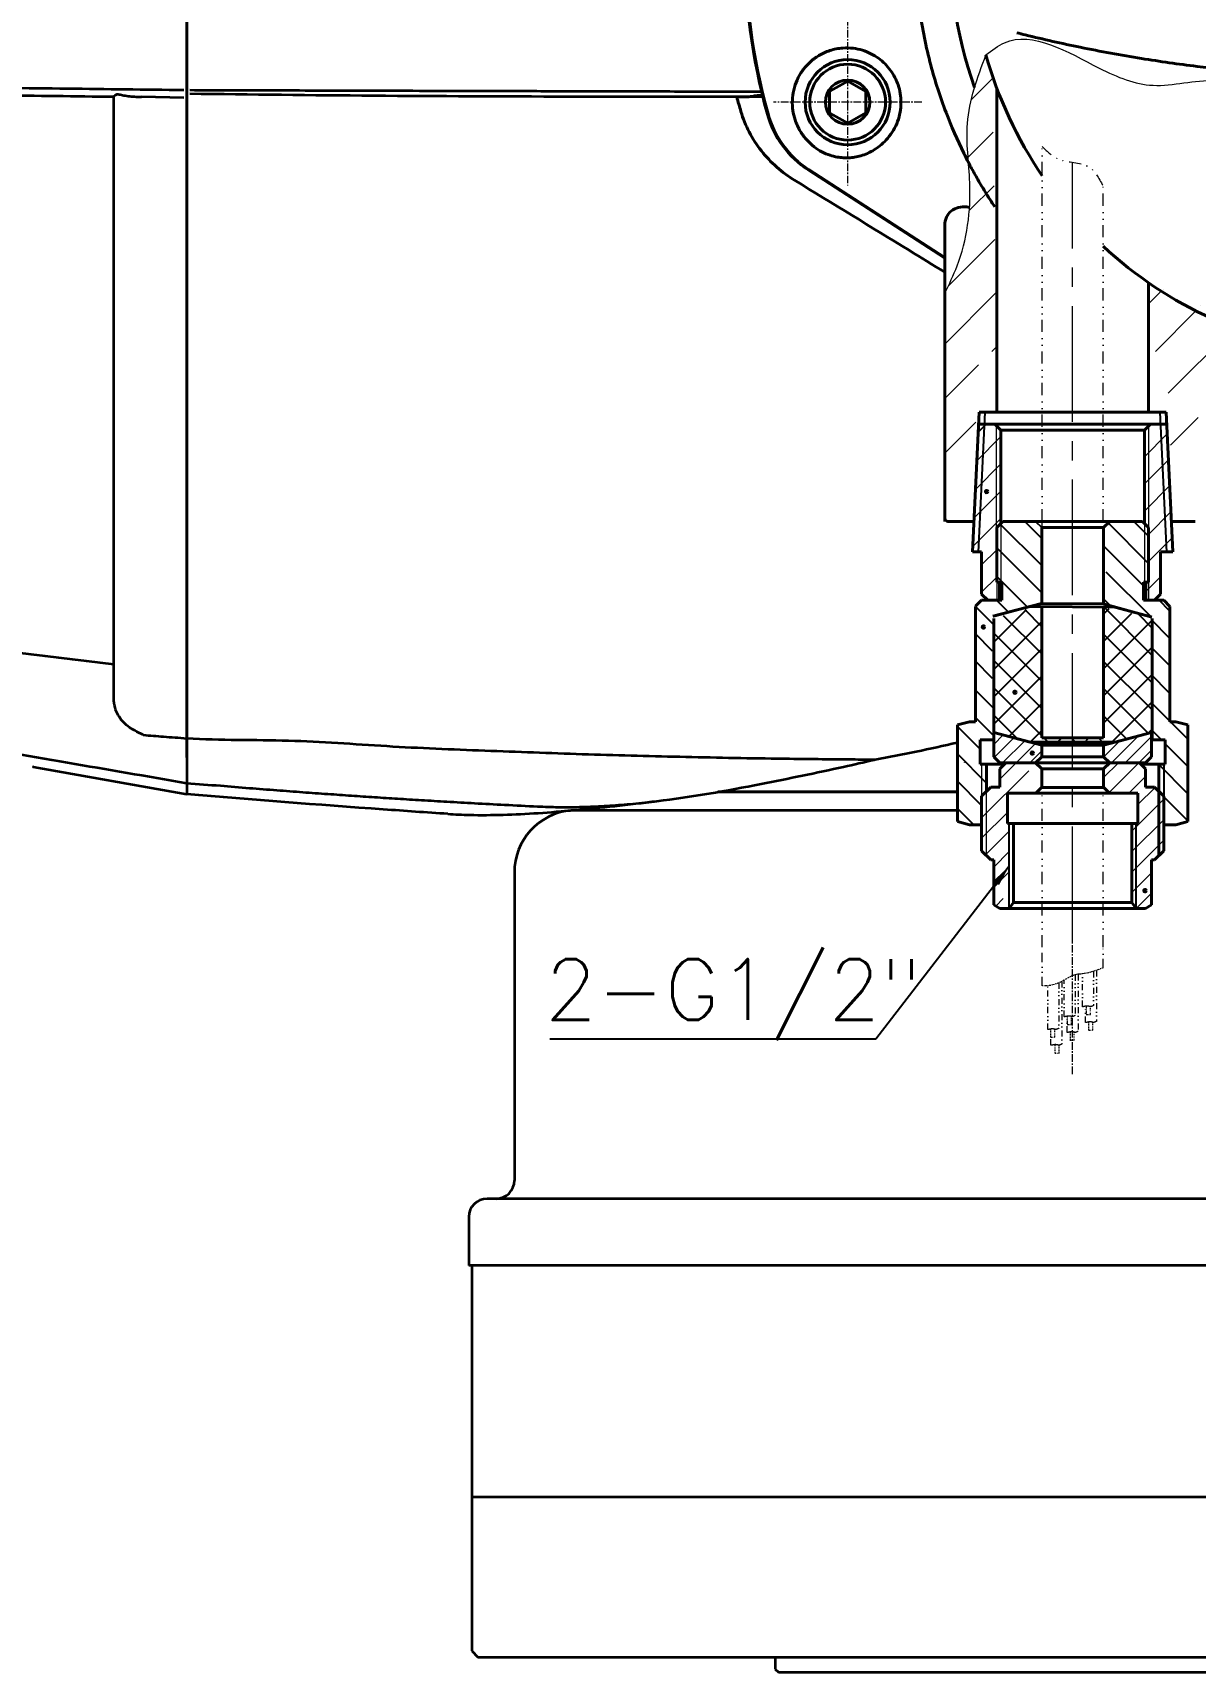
# Model space of a CAD drawing. Extents: x -12012 to 8795, y -497 to 32605.
# Drawn here: x -11557.8 to -11366.2, y 31833.7 to 32103.8 of the extents above; entities that cross this region are included whole.
import ezdxf

# ---------------------------------------------------------------- set-up
doc = ezdxf.new("R2010")
doc.units = 0
doc.header["$MEASUREMENT"] = 0
for name, pattern in [('CENTER', [2, 1.25, -0.25, 0.25, -0.25]), ('CENTER2', [28.575, 19.05, -3.175, 3.175, -3.175]), ('DIVIDE', [1.25, 0.5, -0.25, 0, -0.25, 0, -0.25]), ('DIVIDE2', [0.625, 0.25, -0.125, 0, -0.125, 0, -0.125])]:
    doc.linetypes.add(name, pattern=pattern)
doc.layers.get('0').update_dxf_attribs({"linetype": 'CONTINUOUS', "lineweight": 35})
for name, color, linetype, lineweight in [('0.7', 7, 'CONTINUOUS', 40), ('078', 7, 'CONTINUOUS', 40), ('4-尺寸线', 3, 'CONTINUOUS', 13), ('中心线', 14, 'CENTER', 9), ('单点划线', 1, 'CENTER2', 13), ('双点划线', 6, 'DIVIDE2', 13), ('尺寸线', 3, 'CONTINUOUS', 15), ('标注', 3, 'CONTINUOUS', 13), ('粗实线', 7, 'CONTINUOUS', 40)]:
    doc.layers.add(name, color=color, linetype=linetype, lineweight=lineweight)
doc.layers.add('014', color=3, linetype='CONTINUOUS', plot=False)
for name, color, linetype in [('031', 3, 'CONTINUOUS'), ('033', 3, 'CONTINUOUS'), ('075', 3, 'CONTINUOUS'), ('076', 2, 'CONTINUOUS'), ('091', 7, 'CONTINUOUS')]:
    doc.layers.add(name, color=color, linetype=linetype)
doc.styles.add('01', font='txt.shx')
doc.styles.add('标注', font='txt.shx', dxfattribs={"height": 2.65})
doc.dimstyles.new('3.5', dxfattribs={"dimtxt": 2.65, "dimasz": 3.5, "dimexe": 1.25, "dimexo": 0.625, "dimtad": 1, "dimlfac": -1, "dimdsep": 46, "dimtxsty": '标注', "dimcen": 3.5, "dimaunit": 1, "dimadec": 3, "dimazin": 2, "dimtfac": 1, "dimtmove": 0, "dimatfit": 3, "dimfxl": 0, "dimarcsym": 0})
pattern_1 = [(45, (-11127.684, 30796.675), (-4.490128, 4.490128), [])]

msp = doc.modelspace()

# ---------------------------------------------------------------- hatches: boundary and pattern name
at = {"layer": '076'}
h = msp.add_hatch(dxfattribs=at)
h.set_pattern_fill('ANSI37', color=256, style=0)
h.set_pattern_definition([(135, (-9234.4388, 30526.861), (2.245064, 2.245064), []), (45, (-9234.4388, 30526.861), (2.245064, -2.245064), [])])
h.paths.add_polyline_path([(-11391.521, 32008.92), (-11393.421, 32008.92), (-11399.421, 32007.312), (-11399.421, 31988.527), (-11393.421, 31986.92), (-11386.421, 31986.92), (-11386.421, 31987.62), (-11391.521, 31987.62)])
h.paths.add_polyline_path([(-11381.321, 31987.62), (-11386.421, 31987.62), (-11386.421, 31986.92), (-11379.421, 31986.92), (-11373.421, 31988.527), (-11373.421, 32007.312), (-11379.421, 32008.92), (-11381.321, 32008.92)])
at = {"layer": '4-尺寸线'}
h = msp.add_hatch(dxfattribs=at)
h.set_pattern_fill('ANSI31', color=3, scale=0.5, style=0)
h.set_pattern_definition([(45, (-15488.9016, 30213.9789), (-1.122532, 1.122532), [])])
h.paths.add_polyline_path([(-11381.321, 31986.411), (-11373.571, 31988.487, -0.2679492), (-11373.421, 31988.227), (-11373.421, 31984.527), (-11374.421, 31983.527), (-11380.321, 31983.527), (-11381.321, 31984.527)])
h.paths.add_polyline_path([(-11399.421, 31988.527), (-11393.421, 31986.92), (-11391.521, 31986.411), (-11391.521, 31984.527), (-11392.521, 31983.527), (-11397.421, 31983.527), (-11398.421, 31983.527), (-11399.421, 31984.527)])
at = {"layer": '尺寸线'}
h = msp.add_hatch(dxfattribs=at)
h.set_pattern_fill('ANSI31', color=256, scale=2, style=0)
h.set_pattern_definition(pattern_1)
edge = h.paths.add_edge_path()
edge.add_spline(control_points=[(-11400.711, 32100.149), (-11401.377, 32098.347), (-11402.044, 32096.544), (-11402.588, 32094.731)], knot_values=[34.6217013, 34.6217013, 34.6217013, 34.6217013, 40.2724745, 40.2724745, 40.2724745, 40.2724745], degree=3, periodic=0)
edge.add_spline(control_points=[(-11402.588, 32094.731), (-11403.174, 32092.778), (-11404.089, 32088.731), (-11403.759, 32084.572), (-11403.589, 32082.415)], knot_values=[22.097949, 22.097949, 22.097949, 22.097949, 28.1827761, 34.6217013, 34.6217013, 34.6217013, 34.6217013], degree=3, periodic=0)
edge.add_spline(control_points=[(-11403.589, 32082.415), (-11403.501, 32081.306), (-11403.307, 32078.839), (-11403.333, 32076.358), (-11403.42, 32075.004)], knot_values=[14.7611793, 14.7611793, 14.7611793, 14.7611793, 18.0744149, 22.097949, 22.097949, 22.097949, 22.097949], degree=3, periodic=0)
edge.add_spline(control_points=[(-11403.42, 32075.004), (-11403.632, 32071.688), (-11404.602, 32066.787), (-11406.768, 32062.358), (-11407.487, 32060.887)], knot_values=[0, 0, 0, 0, 9.8558512, 14.7611793, 14.7611793, 14.7611793, 14.7611793], degree=3, periodic=0)
edge.add_line((-11407.489, 32060.883), (-11407.489, 32033.786))
edge.add_arc((-11406.988, 32033.786), 0.5, 180, 270)
edge.add_line((-11406.988, 32033.285), (-11405.408, 32033.285))
edge.add_line((-11405.408, 32033.285), (-11402.544, 32036.207))
edge.add_line((-11402.544, 32036.207), (-11401.826, 32051.285))
edge.add_line((-11401.826, 32051.285), (-11398.921, 32051.285))
edge.add_line((-11398.921, 32051.285), (-11399.661, 32096.744))
edge.add_arc((-11335.421, 32118.415), 67.797, 195.63002, 198.64195, ccw=False)
h = msp.add_hatch(dxfattribs=at)
h.set_pattern_fill('ANSI31', color=256, scale=2, style=0)
h.set_pattern_definition(pattern_1)
edge = h.paths.add_edge_path()
edge.add_spline(control_points=[(-11366.223, 32033.285), (-11366.309, 32033.285), (-11365.92, 32033.258), (-11365.753, 32033.61), (-11365.796, 32033.535)], knot_values=[0, 0, 0, 0, 0.2558383, 0.5131773, 0.5131773, 0.5131773, 0.5131773], degree=3, periodic=0)
edge.add_spline(control_points=[(-11365.796, 32033.535), (-11365.838, 32033.46), (-11365.73, 32033.872), (-11365.73, 32033.786)], knot_values=[0, 0, 0, 0, 0.258831, 0.258831, 0.258831, 0.258831], degree=3, periodic=0)
edge.add_line((-11365.73, 32033.786), (-11365.73, 32044.446))
edge.add_line((-11365.73, 32044.446), (-11365.236, 32044.446))
edge.add_spline(control_points=[(-11365.236, 32044.446), (-11365.351, 32044.494), (-11364.891, 32044.299), (-11364.428, 32044.11), (-11364.544, 32044.157)], knot_values=[0, 0, 0, 0, 0.3748467, 0.749726, 0.749726, 0.749726, 0.749726], degree=3, periodic=0)
edge.add_spline(control_points=[(-11364.544, 32044.157), (-11364.645, 32044.199), (-11364.208, 32044.054), (-11364.236, 32043.615), (-11364.236, 32043.698)], knot_values=[0, 0, 0, 0, 0.3284303, 0.5775877, 0.5775877, 0.5775877, 0.5775877], degree=3, periodic=0)
edge.add_line((-11364.236, 32043.698), (-11364.236, 32026.786))
edge.add_spline(control_points=[(-11364.236, 32026.786), (-11364.236, 32026.699), (-11364.236, 32026.61), (-11364.236, 32026.497)], knot_values=[0, 0, 0, 0, 0.2589346, 0.2589346, 0.2589346, 0.2589346], degree=3, periodic=0)
edge.add_spline(control_points=[(-11364.236, 32026.497), (-11364.236, 32026.262), (-11364.219, 32022.656), (-11364.236, 32022.221), (-11364.236, 32019.786)], knot_values=[0, 0, 0, 0, 0.258116, 0.5154106, 0.5154106, 0.5154106, 0.5154106], degree=3, periodic=0)
edge.add_line((-11363.381, 32022.285), (-11363.988, 32013.352))
edge.add_line((-11363.988, 32013.352), (-11359.14, 32013.285))
edge.add_line((-11359.14, 32013.285), (-11358.589, 32036.615))
edge.add_line((-11358.589, 32036.615), (-11359.56, 32036.615))
edge.add_line((-11359.56, 32036.615), (-11359.56, 32043.618))
edge.add_line((-11359.56, 32043.618), (-11351.221, 32043.618))
edge.add_line((-11351.221, 32043.618), (-11351.221, 32052.485))
edge.add_arc((-11335.421, 32118.415), 67.797, 235.39809, 256.52339, ccw=False)
edge.add_line((-11373.921, 32062.61), (-11373.921, 32051.285))
edge.add_line((-11373.921, 32051.285), (-11371.016, 32051.285))
edge.add_line((-11371.016, 32051.285), (-11370.159, 32033.285))
edge.add_line((-11370.159, 32033.285), (-11366.223, 32033.285))
at = {"layer": '标注'}
h = msp.add_hatch(dxfattribs=at)
h.set_pattern_fill('ANSI31', color=256, scale=0.75, style=0)
h.set_pattern_definition([(45, (-15488.9016, 30213.979), (-1.683798, 1.683798), [])])
h.paths.add_polyline_path([(-11397.171, 31978.498), (-11394.4, 31978.498), (-11393.391, 31983.527), (-11397.421, 31983.527), (-11398.421, 31982.527), (-11398.421, 31979.527), (-11399.921, 31979.527), (-11400.609, 31978.839), (-11400.609, 31968.215), (-11399.921, 31967.527), (-11399.421, 31967.527), (-11399.421, 31960.105), (-11398.421, 31959.527), (-11398.205, 31959.527), (-11396.871, 31966.176), (-11396.871, 31973.498), (-11397.171, 31973.498)])
h.paths.add_polyline_path([(-11400.609, 31978.839), (-11401.421, 31978.027), (-11401.421, 31973.473), (-11401.421, 31969.027), (-11400.609, 31968.215)])
h.paths.add_polyline_path([(-11372.233, 31978.839), (-11372.921, 31979.527), (-11374.421, 31979.527), (-11374.421, 31982.527), (-11375.421, 31983.527), (-11380.321, 31983.527), (-11381.321, 31982.527), (-11381.321, 31978.498), (-11375.671, 31978.498), (-11375.671, 31973.498), (-11375.971, 31973.498), (-11375.971, 31959.527), (-11374.421, 31959.527), (-11373.421, 31960.105), (-11373.421, 31967.527), (-11372.921, 31967.527), (-11372.233, 31968.215)])
h.paths.add_polyline_path([(-11375.971, 31973.498), (-11376.671, 31973.498), (-11376.671, 31960.498), (-11375.992, 31959.527), (-11375.971, 31959.527)], flags=17)
h.paths.add_polyline_path([(-11371.421, 31978.027), (-11372.233, 31978.839), (-11372.233, 31968.215), (-11371.421, 31969.027)])
at = {"layer": '粗实线'}
for points in [[(-11400.793, 32028.196, 1), (-11400.393, 32028.196, 1)], [(-11401.331, 32005.887, 1), (-11400.931, 32005.887, 1)], [(-11396.134, 31995.137, 1), (-11395.734, 31995.137, 1)], [(-11393.271, 31985.121, 1), (-11392.871, 31985.121, 1)], [(-11374.697, 31962.457, 1), (-11374.297, 31962.457, 1)]]:
    msp.add_hatch(color=256, dxfattribs=at).paths.add_polyline_path(points)

# ---------------------------------------------------------------- linework, layer by layer
at = {"color": 7, "linetype": 'Continuous'}
for p, q in [((-11532.421, 32258.459), (-11532.421, 31978.372)), ((-11532.421, 32256.915), (-11532.421, 31979.916)), ((-11532.421, 31984.416), (-11532.421, 32252.415)), ((-11544.421, 31994.041), (-11544.421, 32093.213)), ((-11532.921, 32093.073), (-11539.857, 32093.21)), ((-11429.892, 32081.265), (-11407.489, 32066.775)), ((-11557.724, 31982.877), (-11532.421, 31978.372)), ((-11454.955, 31977.206), (-11454.939, 31977.208)), ((-11444.885, 31978.715), (-11405.421, 31978.715))]:
    msp.add_line(p, q, dxfattribs=at)
for p, q in [((-11405.421, 31978.715), (-11444.885, 31978.715)), ((-11405.421, 31975.672), (-11469.136, 31975.672)), ((-11478.421, 31965.415), (-11478.421, 31914.715)), ((-11481.421, 31911.715), (-11482.921, 31911.715)), ((-11335.421, 31911.715), (-11481.421, 31911.715)), ((-11485.921, 31908.715), (-11485.921, 31900.715)), ((-11335.421, 31900.715), (-11485.921, 31900.715))]:
    msp.add_line(p, q)
at = {"lineweight": 40}
for p, q in [((-11375.671, 31978.498), (-11397.171, 31978.498)), ((-11397.171, 31973.498), (-11397.171, 31978.498)), ((-11391.551, 31979.432), (-11392.485, 31978.498)), ((-11391.551, 31979.432), (-11384.451, 31979.432)), ((-11381.292, 31979.432), (-11384.451, 31979.432)), ((-11381.292, 31979.432), (-11380.358, 31978.498)), ((-11375.671, 31973.498), (-11375.671, 31978.498)), ((-11375.671, 31973.498), (-11397.171, 31973.498)), ((-11396.171, 31960.498), (-11396.171, 31973.498)), ((-11376.671, 31960.498), (-11376.671, 31973.498)), ((-11396.871, 31959.498), (-11396.171, 31960.498)), ((-11376.671, 31960.498), (-11396.171, 31960.498)), ((-11375.971, 31959.498), (-11376.671, 31960.498))]:
    msp.add_line(p, q, dxfattribs=at)
at = {"ltscale": 10}
for p, q in [((-11485.421, 31900.715), (-11485.421, 31837.215)), ((-11485.421, 31862.616), (-11185.421, 31862.616)), ((-11485.421, 31837.215), (-11484.421, 31836.215)), ((-11484.421, 31836.215), (-11235.421, 31836.215)), ((-11435.421, 31836.215), (-11435.421, 31834.215)), ((-11435.421, 31834.215), (-11434.921, 31833.715)), ((-11434.921, 31833.715), (-11235.921, 31833.715))]:
    msp.add_line(p, q, dxfattribs=at)
at = {"color": 7, "linetype": 'Continuous'}
for centre, radius, start, end in [((-11335.421, 32118.415), 105, 164.54569, 195.45431), ((-11421.203, 32094.7), 16, 195.45431, 237.10668)]:
    msp.add_arc(centre, radius, start, end, dxfattribs=at)
for centre, radius, start, end in [((-11468.161, 31965.459), 10.26, 95.45186, 180.24227), ((-11481.421, 31914.715), 3, 270, 0), ((-11482.921, 31908.715), 3, 90, 180)]:
    msp.add_arc(centre, radius, start, end)
for points, start_tangent, end_tangent in [([(-11532.921, 32094.303), (-11552.046, 32094.538), (-11572.375, 32094.767), (-11594.255, 32094.985), (-11618.024, 32095.19), (-11644.018, 32095.373), (-11672.575, 32095.522), (-11704.032, 32095.62), (-11738.724, 32095.644), (-11776.915, 32095.558)], (-0.9999174, 0.0128538), (-0.9999926, -0.0038511)), ([(-11544.42, 32093.195), (-11563.545, 32093.431), (-11583.874, 32093.659), (-11605.754, 32093.877), (-11629.523, 32094.082), (-11655.517, 32094.265), (-11684.074, 32094.414), (-11715.531, 32094.512), (-11750.224, 32094.536), (-11778.577, 32094.972)], (-0.9999174, 0.0128538), (-0.9999926, -0.0038511)), ([(-11544.421, 32093.213), (-11544.236, 32093.478), (-11543.722, 32093.675)], (0, 1), (0.9697543, 0.244083)), ([(-11543.722, 32093.675), (-11543.003, 32093.495), (-11542.083, 32093.353), (-11541.015, 32093.256), (-11539.857, 32093.21)], (0.9517555, -0.3068574), (0.9998602, -0.0167226)), ([(-11531.921, 32094.344), (-11525.445, 32094.323), (-11518.503, 32094.302), (-11511.014, 32094.28), (-11502.897, 32094.256), (-11494.08, 32094.231), (-11484.489, 32094.205), (-11474.053, 32094.177), (-11462.723, 32094.148), (-11450.524, 32094.119), (-11437.564, 32094.089)], (0.999995, -0.0031509), (0.9999975, -0.0022498)), ([(-11531.921, 32093.762), (-11501.678, 32093.436), (-11469.55, 32093.288), (-11437.37, 32093.285)], (0.999906, -0.0137125), (0.9999996, 0.0009144)), ([(-11544.421, 31999.731), (-11617.036, 32008.31), (-11692.904, 32017.282), (-11772.327, 32026.683)], (-0.9930993, 0.1172768), (-0.9930635, 0.1175794)), ([(-11777.289, 32023.814), (-11739.069, 32016.894), (-11704.343, 32010.648), (-11672.841, 32005.009), (-11644.236, 31999.907), (-11618.192, 31995.275), (-11594.374, 31991.048), (-11572.447, 31987.164), (-11552.073, 31983.561), (-11532.421, 31980.178)], (0.983871, -0.1788795), (0.9847741, -0.1738387)), ([(-11543.722, 31991.384), (-11544.236, 31992.646), (-11544.421, 31994.075)], (-0.492473, 0.8703277), (0, 1)), ([(-11539.569, 31988.106), (-11540.99, 31988.814), (-11542.11, 31989.548), (-11543.008, 31990.386), (-11543.722, 31991.384)], (-0.9089132, 0.4169853), (-0.4923789, 0.8703809)), ([(-11539.587, 31988.113), (-11536.249, 31987.83), (-11532.421, 31987.547)], (0.9964095, -0.0846652), (0.99641, -0.0846592)), ([(-11424.332, 31984.051), (-11435.079, 31984.173), (-11451.177, 31984.473), (-11467.228, 31984.908), (-11483.304, 31985.491), (-11499.442, 31986.23), (-11515.642, 31987.131), (-11532.421, 31987.547)], (-0.9999652, 0.0083398), (-0.9975005, 0.0706589)), ([(-11557.799, 31982.891), (-11557.737, 31982.879)], (0.9824406, -0.1865757), (0.982444, -0.1865577)), ([(-11557.771, 31982.886), (-11557.724, 31982.877)], (0.9823999, -0.1867898), (0.9823992, -0.1867935)), ([(-11454.939, 31977.207), (-11437.771, 31980.038), (-11424.158, 31982.87)], (0.9925579, 0.1217737), (0.977542, 0.2107406)), ([(-11420.246, 31984.022), (-11424.332, 31984.051)], (-0.999982, 0.0060019), (-0.9999652, 0.0083398)), ([(-11424.158, 31982.87), (-11419.129, 31984.015)], (0.977542, 0.2107406), (0.9773953, 0.21142)), ([(-11419.129, 31984.015), (-11420.246, 31984.022)], (-0.9999856, 0.0053585), (-0.999982, 0.0060019)), ([(-11418.978, 31984.015), (-11419.129, 31984.015)], (-0.9999861, 0.0052708), (-0.9999856, 0.0053585)), ([(-11532.421, 31980.183), (-11526.868, 31979.753), (-11522.095, 31979.365), (-11517.572, 31979.011), (-11513.275, 31978.689), (-11509.178, 31978.393), (-11505.257, 31978.12), (-11501.454, 31977.866), (-11497.656, 31977.621), (-11493.73, 31977.378), (-11489.546, 31977.13), (-11484.999, 31976.873), (-11480.028, 31976.606), (-11474.591, 31976.332)], (0.9962495, -0.0865275), (0.9988118, -0.0487329)), ([(-11489.392, 31975.095), (-11500.018, 31975.832), (-11532.421, 31978.372)], (-0.9977739, 0.066687), (-0.9962154, 0.0869188)), ([(-11489.393, 31975.095), (-11485.822, 31974.937), (-11480.266, 31974.963), (-11474.52, 31975.244), (-11468.414, 31975.733), (-11461.886, 31976.396), (-11454.955, 31977.206)], (0.9977843, -0.0665325), (0.9925416, 0.1219063)), ([(-11474.591, 31976.332), (-11471.2, 31976.224), (-11467.707, 31976.239), (-11464.092, 31976.379), (-11460.345, 31976.642), (-11456.45, 31977.029), (-11454.955, 31977.206)], (0.9987017, -0.0509399), (0.9925431, 0.1218938))]:
    msp.add_spline(points, degree=3, dxfattribs=dict(at, start_tangent=start_tangent, end_tangent=end_tangent))
msp.add_open_spline([(-11405.421, 31986.811), (-11409.92, 31985.784), (-11414.437, 31984.836), (-11418.978, 31984.015)], degree=3, dxfattribs=at)
at = {"color": 1}
for p in [(-11401.676, 31986.245), (-11399.421, 31985.036), (-11373.421, 31985.036)]:
    msp.add_point(p, dxfattribs=at)
at = {"layer": '0.7'}
for p, q in [((-11402.921, 32018.285), (-11401.826, 32041.285)), ((-11369.921, 32018.285), (-11371.016, 32041.285)), ((-11380.321, 32023.285), (-11381.321, 32022.285)), ((-11373.921, 32022.285), (-11374.921, 32023.285)), ((-11374.921, 32023.285), (-11373.921, 32022.285)), ((-11391.521, 32009.757), (-11391.521, 32022.285)), ((-11381.321, 32009.757), (-11381.321, 32022.285)), ((-11373.921, 32013.285), (-11373.921, 32022.285)), ((-11371.921, 32011.285), (-11371.921, 32018.285)), ((-11371.921, 32018.285), (-11369.921, 32018.285)), ((-11398.921, 32013.285), (-11398.109, 32013.285)), ((-11398.505, 32010.285), (-11398.505, 32013.285)), ((-11374.733, 32013.285), (-11373.921, 32013.285)), ((-11374.733, 32010.285), (-11374.733, 32013.285)), ((-11374.337, 32010.285), (-11374.337, 32013.285)), ((-11391.563, 32009.757), (-11399.576, 32007.66)), ((-11399.476, 32007.687), (-11393.466, 32009.259)), ((-11393.466, 32009.259), (-11379.466, 32009.177)), ((-11391.563, 32009.757), (-11381.363, 32009.697)), ((-11391.521, 31987.62), (-11391.521, 32009.248)), ((-11381.363, 32009.697), (-11373.376, 32007.507)), ((-11371.421, 32010.285), (-11374.733, 32010.285)), ((-11372.921, 32010.285), (-11371.921, 32011.285)), ((-11370.427, 32009.279), (-11371.421, 32010.285)), ((-11370.421, 31990.285), (-11370.421, 32009.285)), ((-11399.421, 31988.527), (-11399.421, 32007.312)), ((-11381.321, 32009.188), (-11381.321, 31987.62)), ((-11379.466, 32009.177), (-11373.476, 32007.534)), ((-11373.321, 32007.285), (-11373.321, 31987.285)), ((-11393.421, 31986.92), (-11399.421, 31988.527)), ((-11399.421, 31988.527), (-11391.521, 31986.411)), ((-11399.421, 31984.527), (-11399.421, 31988.527)), ((-11381.321, 31987.62), (-11391.521, 31987.62)), ((-11381.321, 31986.411), (-11373.421, 31988.527)), ((-11373.421, 31988.527), (-11379.421, 31986.92)), ((-11373.421, 31988.227), (-11373.421, 31984.527)), ((-11369.421, 31990.285), (-11370.421, 31990.285)), ((-11367.421, 31989.749), (-11369.421, 31990.285)), ((-11367.421, 31973.821), (-11367.421, 31989.749)), ((-11399.421, 31987.285), (-11401.676, 31987.285)), ((-11401.676, 31983.285), (-11401.676, 31987.285)), ((-11379.421, 31986.92), (-11393.421, 31986.92)), ((-11391.521, 31986.411), (-11381.321, 31986.411)), ((-11391.521, 31986.411), (-11391.521, 31984.527)), ((-11381.321, 31984.527), (-11381.321, 31986.411)), ((-11371.166, 31987.285), (-11373.421, 31987.285)), ((-11371.166, 31983.285), (-11371.166, 31987.285)), ((-11398.421, 31983.527), (-11399.421, 31984.527)), ((-11374.421, 31983.527), (-11398.421, 31983.527)), ((-11391.521, 31984.527), (-11392.521, 31983.527)), ((-11391.521, 31984.527), (-11381.321, 31984.527)), ((-11381.321, 31984.527), (-11380.321, 31983.527)), ((-11373.421, 31984.527), (-11374.421, 31983.527)), ((-11372.233, 31983.285), (-11372.233, 31978.839)), ((-11371.233, 31973.285), (-11369.421, 31973.285)), ((-11369.421, 31973.285), (-11367.421, 31973.821))]:
    msp.add_line(p, q, dxfattribs=at)
msp.add_arc((-11373.721, 31988.227), 0.3, 0, 60, dxfattribs=at)
at = {"layer": '014'}
for p, q in [((-11391.521, 32015.992), (-11398.368, 32022.838)), ((-11391.521, 32020.482), (-11394.324, 32023.285)), ((-11373.921, 32016.352), (-11380.588, 32023.019)), ((-11373.921, 32020.842), (-11376.364, 32023.285)), ((-11391.521, 32011.502), (-11398.921, 32018.902)), ((-11374.733, 32012.674), (-11381.321, 32019.262)), ((-11373.476, 32007.534), (-11380.876, 32014.934)), ((-11393.888, 32009.149), (-11398.921, 32014.182)), ((-11399.583, 32006.407), (-11402.43, 32009.288)), ((-11397.019, 32008.329), (-11398.952, 32010.285)), ((-11380.2, 32009.378), (-11381.358, 32010.551)), ((-11370.47, 32008.567), (-11372.168, 32010.285)), ((-11370.496, 32004.077), (-11373.379, 32006.994)), ((-11399.609, 32001.917), (-11402.492, 32004.834)), ((-11370.522, 31999.587), (-11373.405, 32002.504)), ((-11399.636, 31997.427), (-11402.519, 32000.343)), ((-11370.549, 31995.097), (-11373.432, 31998.014)), ((-11399.521, 31992.561), (-11402.421, 31995.461)), ((-11370.421, 31990.402), (-11373.321, 31993.302)), ((-11399.521, 31988.071), (-11402.421, 31990.971)), ((-11401.676, 31985.736), (-11405.421, 31989.481)), ((-11371.795, 31987.285), (-11373.321, 31988.812)), ((-11367.421, 31987.402), (-11370.305, 31990.285)), ((-11400.609, 31980.179), (-11405.421, 31984.991)), ((-11367.421, 31982.912), (-11371.166, 31986.657)), ((-11367.421, 31978.421), (-11372.233, 31983.233)), ((-11401.421, 31976.5), (-11405.421, 31980.5)), ((-11367.421, 31973.931), (-11371.421, 31977.931)), ((-11402.696, 31973.285), (-11405.421, 31976.01)), ((-11396.871, 31959.498), (-11396.871, 31973.498)), ((-11375.971, 31959.498), (-11375.971, 31973.498))]:
    msp.add_line(p, q, dxfattribs=at)
at = {"layer": '031'}
for p, q in [((-11401.983, 32037.99), (-11400.687, 32039.285)), ((-11374.421, 32010.285), (-11372.921, 32010.285))]:
    msp.add_line(p, q, dxfattribs=at)
at = {"layer": '033'}
for p, q in [((-11401.922, 32018.238), (-11400.825, 32041.285)), ((-11370.92, 32018.238), (-11372.018, 32041.285))]:
    msp.add_line(p, q, dxfattribs=at)
at = {"layer": '075'}
for p, q in [((-11392.521, 32023.285), (-11391.521, 32022.285)), ((-11371.421, 31983.285), (-11371.421, 31977.931))]:
    msp.add_line(p, q, dxfattribs=at)
at = {"layer": '076'}
for p in [(-11391.521, 31986.384), (-11381.321, 31986.384)]:
    msp.add_point(p, dxfattribs=at)
at = {"layer": '078'}
msp.add_line((-11391.521, 32022.285), (-11381.321, 32022.285), dxfattribs=at)
msp.add_lwpolyline([(-11372.233, 31978.839), (-11372.233, 31968.215)], dxfattribs=at)
at = {"layer": '091'}
for p, q in [((-11392.521, 31983.527), (-11397.421, 31983.527)), ((-11380.321, 31983.527), (-11375.421, 31983.527))]:
    msp.add_line(p, q, dxfattribs=at)
at = {"layer": '4-尺寸线'}
for p, q in [((-11398.971, 32022.285), (-11398.971, 32039.021)), ((-11373.871, 32022.285), (-11373.871, 32039.021)), ((-11402.207, 32033.275), (-11398.236, 32037.246)), ((-11374.606, 32033.935), (-11370.846, 32037.696)), ((-11402.432, 32028.56), (-11398.236, 32032.756)), ((-11374.606, 32029.445), (-11370.641, 32033.41)), ((-11402.656, 32023.846), (-11398.236, 32028.266)), ((-11374.421, 32025.14), (-11370.437, 32029.124)), ((-11402.881, 32019.131), (-11398.236, 32023.776)), ((-11373.921, 32021.15), (-11370.233, 32024.838)), ((-11373.921, 32016.66), (-11370.029, 32020.552)), ((-11401.421, 32016.101), (-11398.921, 32018.601)), ((-11401.421, 32011.611), (-11398.921, 32014.111)), ((-11374.421, 32011.67), (-11371.921, 32014.17))]:
    msp.add_line(p, q, dxfattribs=at)
msp.add_lwpolyline([(-11400.609, 31968.215), (-11400.609, 31978.839)], dxfattribs=at)
at = {"layer": '中心线'}
for p, q in [((-11423.504, 32158.23), (-11423.504, 32078.601)), ((-11411.263, 32092.34), (-11435.744, 32092.34)), ((-11386.421, 31932.251), (-11386.421, 31959.527))]:
    msp.add_line(p, q, dxfattribs=at)
at = {"layer": '单点划线'}
msp.add_line((-11386.421, 31953.959), (-11386.421, 32082.426), dxfattribs=at)
at = {"layer": '双点划线', "linetype": 'DIVIDE', "ltscale": 4}
for p, q in [((-11391.421, 32023.285), (-11391.421, 32085.016)), ((-11381.421, 32023.285), (-11381.421, 32078.556)), ((-11391.421, 31953.143), (-11391.421, 31978.498)), ((-11381.421, 31953.143), (-11381.421, 31978.498))]:
    msp.add_line(p, q, dxfattribs=at)
at = {"layer": '双点划线', "linetype": 'DIVIDE2', "ltscale": 6}
for p, q in [((-11391.421, 32022.285), (-11391.421, 32023.285)), ((-11381.421, 31986.411), (-11381.421, 31986.92)), ((-11391.421, 31946.752), (-11391.421, 31952.854)), ((-11381.421, 31949.734), (-11381.421, 31952.854))]:
    msp.add_line(p, q, dxfattribs=at)
at = {"layer": '双点划线', "linetype": 'DIVIDE2', "ltscale": 4}
for p, q in [((-11388.721, 31947.278), (-11388.721, 31939.762)), ((-11388.229, 31947.507), (-11388.229, 31937.166)), ((-11387.809, 31941.71), (-11387.809, 31947.728)), ((-11386.017, 31948.594), (-11386.017, 31941.825)), ((-11385.525, 31948.681), (-11385.525, 31939.228)), ((-11384.8, 31943.351), (-11384.8, 31948.753)), ((-11383.008, 31949.162), (-11383.008, 31943.513)), ((-11382.516, 31949.325), (-11382.516, 31940.917)), ((-11390.513, 31939.6), (-11390.513, 31946.785)), ((-11387.317, 31939.114), (-11387.317, 31941.778)), ((-11384.309, 31940.754), (-11384.309, 31943.419)), ((-11390.021, 31937.003), (-11390.021, 31938.3))]:
    msp.add_line(p, q, dxfattribs=at)
at = {"layer": '双点划线'}
for p, q in [((-11387.299, 31941.792), (-11387.313, 31940.41)), ((-11386.6, 31940.41), (-11386.6, 31941.718)), ((-11384.183, 31943.424), (-11384.196, 31942.041)), ((-11384.196, 31942.041), (-11383.483, 31942.041)), ((-11383.483, 31942.041), (-11383.483, 31943.35)), ((-11390.082, 31939.683), (-11390.096, 31938.3)), ((-11389.383, 31938.3), (-11389.383, 31939.609)), ((-11387.313, 31940.41), (-11386.6, 31940.41)), ((-11386.846, 31939.197), (-11386.86, 31937.814)), ((-11386.147, 31937.814), (-11386.147, 31939.123)), ((-11383.818, 31940.837), (-11383.832, 31939.454)), ((-11383.832, 31939.454), (-11383.119, 31939.454)), ((-11383.119, 31939.454), (-11383.119, 31940.763)), ((-11390.096, 31938.3), (-11389.383, 31938.3)), ((-11389.355, 31937.069), (-11389.369, 31935.687)), ((-11388.656, 31935.687), (-11388.656, 31936.995)), ((-11386.86, 31937.814), (-11386.147, 31937.814)), ((-11389.369, 31935.687), (-11388.656, 31935.687))]:
    msp.add_line(p, q, dxfattribs=at)
at = {"layer": '双点划线', "linetype": 'DIVIDE2'}
msp.add_lwpolyline([(-11381.421, 31949.734), (-11382.15, 31949.453), (-11382.783, 31949.232), (-11383.33, 31949.062), (-11383.8, 31948.936), (-11384.204, 31948.847), (-11384.551, 31948.786), (-11384.85, 31948.747), (-11385.112, 31948.72), (-11385.346, 31948.699), (-11385.562, 31948.678), (-11385.771, 31948.648), (-11385.981, 31948.605), (-11386.205, 31948.54), (-11386.451, 31948.448), (-11386.73, 31948.321), (-11387.052, 31948.154), (-11387.426, 31947.943), (-11387.851, 31947.704), (-11388.327, 31947.456), (-11388.852, 31947.218), (-11389.425, 31947.01), (-11390.045, 31946.85), (-11390.711, 31946.757), (-11391.421, 31946.752)], dxfattribs=at)
at = {"layer": '双点划线', "linetype": 'DIVIDE2', "ltscale": 4}
for points in [[(-11386.017, 31941.873), (-11386.104, 31941.841), (-11386.175, 31941.812), (-11386.234, 31941.787), (-11386.282, 31941.765), (-11386.321, 31941.746), (-11386.355, 31941.732), (-11386.386, 31941.721), (-11386.415, 31941.713), (-11386.446, 31941.709), (-11386.478, 31941.709), (-11386.511, 31941.711), (-11386.544, 31941.715), (-11386.578, 31941.721), (-11386.611, 31941.728), (-11386.644, 31941.735), (-11386.676, 31941.743), (-11386.707, 31941.751), (-11386.738, 31941.758), (-11386.768, 31941.765), (-11386.798, 31941.772), (-11386.828, 31941.778), (-11386.86, 31941.783), (-11386.892, 31941.788), (-11386.927, 31941.792), (-11386.963, 31941.794), (-11387, 31941.797), (-11387.039, 31941.798), (-11387.079, 31941.798), (-11387.12, 31941.797), (-11387.161, 31941.795), (-11387.202, 31941.792), (-11387.243, 31941.789), (-11387.284, 31941.783), (-11387.324, 31941.777), (-11387.363, 31941.77), (-11387.402, 31941.763), (-11387.44, 31941.754), (-11387.477, 31941.745), (-11387.515, 31941.736), (-11387.551, 31941.727), (-11387.587, 31941.717), (-11387.622, 31941.708), (-11387.656, 31941.701), (-11387.69, 31941.695), (-11387.722, 31941.693), (-11387.752, 31941.694), (-11387.782, 31941.699), (-11387.809, 31941.71)], [(-11383.008, 31943.513), (-11383.095, 31943.481), (-11383.167, 31943.452), (-11383.225, 31943.427), (-11383.273, 31943.405), (-11383.313, 31943.387), (-11383.346, 31943.372), (-11383.377, 31943.361), (-11383.407, 31943.354), (-11383.437, 31943.35), (-11383.469, 31943.349), (-11383.502, 31943.351), (-11383.535, 31943.355), (-11383.569, 31943.361), (-11383.602, 31943.368), (-11383.635, 31943.376), (-11383.668, 31943.384), (-11383.699, 31943.392), (-11383.729, 31943.399), (-11383.759, 31943.406), (-11383.789, 31943.413), (-11383.82, 31943.418), (-11383.851, 31943.424), (-11383.884, 31943.428), (-11383.918, 31943.432), (-11383.954, 31943.435), (-11383.992, 31943.437), (-11384.031, 31943.438), (-11384.071, 31943.438), (-11384.111, 31943.438), (-11384.152, 31943.436), (-11384.194, 31943.433), (-11384.235, 31943.429), (-11384.275, 31943.424), (-11384.315, 31943.418), (-11384.354, 31943.411), (-11384.393, 31943.403), (-11384.431, 31943.395), (-11384.469, 31943.386), (-11384.506, 31943.377), (-11384.542, 31943.367), (-11384.578, 31943.358), (-11384.613, 31943.349), (-11384.648, 31943.341), (-11384.681, 31943.336), (-11384.713, 31943.333), (-11384.744, 31943.334), (-11384.773, 31943.34), (-11384.8, 31943.351)], [(-11388.721, 31939.762), (-11388.808, 31939.73), (-11388.879, 31939.701), (-11388.938, 31939.676), (-11388.986, 31939.654), (-11389.025, 31939.636), (-11389.059, 31939.621), (-11389.09, 31939.61), (-11389.119, 31939.603), (-11389.15, 31939.599), (-11389.182, 31939.598), (-11389.215, 31939.6), (-11389.248, 31939.604), (-11389.282, 31939.61), (-11389.315, 31939.617), (-11389.348, 31939.625), (-11389.38, 31939.633), (-11389.411, 31939.64), (-11389.442, 31939.648), (-11389.472, 31939.655), (-11389.502, 31939.661), (-11389.532, 31939.667), (-11389.564, 31939.672), (-11389.596, 31939.677), (-11389.631, 31939.681), (-11389.667, 31939.684), (-11389.704, 31939.686), (-11389.743, 31939.687), (-11389.783, 31939.687), (-11389.824, 31939.686), (-11389.865, 31939.685), (-11389.906, 31939.682), (-11389.947, 31939.678), (-11389.988, 31939.673), (-11390.028, 31939.667), (-11390.067, 31939.66), (-11390.106, 31939.652), (-11390.144, 31939.644), (-11390.181, 31939.635), (-11390.219, 31939.626), (-11390.255, 31939.616), (-11390.291, 31939.607), (-11390.326, 31939.598), (-11390.36, 31939.59), (-11390.394, 31939.585), (-11390.426, 31939.582), (-11390.456, 31939.583), (-11390.486, 31939.589), (-11390.513, 31939.6)], [(-11385.525, 31939.276), (-11385.612, 31939.244), (-11385.684, 31939.215), (-11385.742, 31939.19), (-11385.79, 31939.168), (-11385.83, 31939.15), (-11385.863, 31939.135), (-11385.894, 31939.124), (-11385.923, 31939.117), (-11385.954, 31939.113), (-11385.986, 31939.112), (-11386.019, 31939.114), (-11386.052, 31939.118), (-11386.086, 31939.124), (-11386.119, 31939.131), (-11386.152, 31939.139), (-11386.184, 31939.147), (-11386.216, 31939.155), (-11386.246, 31939.162), (-11386.276, 31939.169), (-11386.306, 31939.175), (-11386.337, 31939.181), (-11386.368, 31939.187), (-11386.401, 31939.191), (-11386.435, 31939.195), (-11386.471, 31939.198), (-11386.508, 31939.2), (-11386.547, 31939.201), (-11386.588, 31939.201), (-11386.628, 31939.201), (-11386.669, 31939.199), (-11386.711, 31939.196), (-11386.752, 31939.192), (-11386.792, 31939.187), (-11386.832, 31939.181), (-11386.871, 31939.174), (-11386.91, 31939.166), (-11386.948, 31939.158), (-11386.986, 31939.149), (-11387.023, 31939.14), (-11387.059, 31939.13), (-11387.095, 31939.121), (-11387.13, 31939.112), (-11387.165, 31939.104), (-11387.198, 31939.099), (-11387.23, 31939.096), (-11387.261, 31939.097), (-11387.29, 31939.103), (-11387.317, 31939.114)], [(-11382.516, 31940.917), (-11382.604, 31940.885), (-11382.675, 31940.856), (-11382.734, 31940.831), (-11382.781, 31940.809), (-11382.821, 31940.791), (-11382.855, 31940.776), (-11382.885, 31940.765), (-11382.915, 31940.757), (-11382.946, 31940.753), (-11382.977, 31940.753), (-11383.01, 31940.755), (-11383.044, 31940.759), (-11383.077, 31940.765), (-11383.111, 31940.772), (-11383.144, 31940.779), (-11383.176, 31940.787), (-11383.207, 31940.795), (-11383.237, 31940.802), (-11383.267, 31940.809), (-11383.298, 31940.816), (-11383.328, 31940.822), (-11383.359, 31940.827), (-11383.392, 31940.832), (-11383.426, 31940.836), (-11383.462, 31940.839), (-11383.5, 31940.841), (-11383.539, 31940.842), (-11383.579, 31940.842), (-11383.62, 31940.841), (-11383.661, 31940.839), (-11383.702, 31940.836), (-11383.743, 31940.833), (-11383.783, 31940.827), (-11383.823, 31940.821), (-11383.863, 31940.814), (-11383.901, 31940.807), (-11383.939, 31940.798), (-11383.977, 31940.79), (-11384.014, 31940.78), (-11384.051, 31940.771), (-11384.087, 31940.761), (-11384.122, 31940.752), (-11384.156, 31940.745), (-11384.189, 31940.739), (-11384.221, 31940.737), (-11384.252, 31940.738), (-11384.281, 31940.743), (-11384.309, 31940.754)], [(-11388.229, 31937.166), (-11388.316, 31937.133), (-11388.388, 31937.105), (-11388.446, 31937.079), (-11388.494, 31937.058), (-11388.534, 31937.039), (-11388.567, 31937.025), (-11388.598, 31937.013), (-11388.627, 31937.006), (-11388.658, 31937.002), (-11388.69, 31937.001), (-11388.723, 31937.003), (-11388.756, 31937.007), (-11388.79, 31937.013), (-11388.823, 31937.02), (-11388.856, 31937.028), (-11388.888, 31937.036), (-11388.92, 31937.044), (-11388.95, 31937.051), (-11388.98, 31937.058), (-11389.01, 31937.065), (-11389.041, 31937.071), (-11389.072, 31937.076), (-11389.105, 31937.081), (-11389.139, 31937.084), (-11389.175, 31937.087), (-11389.212, 31937.089), (-11389.251, 31937.091), (-11389.292, 31937.091), (-11389.332, 31937.09), (-11389.373, 31937.088), (-11389.415, 31937.085), (-11389.456, 31937.081), (-11389.496, 31937.076), (-11389.536, 31937.07), (-11389.575, 31937.063), (-11389.614, 31937.056), (-11389.652, 31937.047), (-11389.69, 31937.038), (-11389.727, 31937.029), (-11389.763, 31937.02), (-11389.799, 31937.01), (-11389.834, 31937.001), (-11389.869, 31936.994), (-11389.902, 31936.988), (-11389.934, 31936.986), (-11389.965, 31936.987), (-11389.994, 31936.992), (-11390.021, 31937.003)]]:
    msp.add_lwpolyline(points, dxfattribs=at)
at = {"layer": '双点划线', "linetype": 'DIVIDE', "ltscale": 4}
msp.add_spline([(-11391.421, 32085.016), (-11388.639, 32082.91), (-11383.925, 32081.773), (-11381.421, 32078.556)], degree=3, dxfattribs=at)
at = {"layer": '尺寸线'}
msp.add_line((-11401.421, 31983.285), (-11401.421, 31978.027), dxfattribs=at)
for points in [[(-11400.711, 32100.149), (-11397.672, 32102.117), (-11382.048, 32097.952), (-11373.181, 32095.114), (-11362.958, 32095.876), (-11346.325, 32090.889), (-11332.989, 32091.847), (-11321.218, 32088.325), (-11313.318, 32084.324), (-11308.972, 32079.181), (-11306.707, 32069.93), (-11307.27, 32063.416), (-11308.515, 32056.186)], [(-11407.487, 32060.887), (-11405.461, 32065.354), (-11403.371, 32079.075), (-11403.769, 32088.819), (-11400.711, 32100.149)]]:
    msp.add_spline(points, degree=3, dxfattribs=at)
at = {"layer": '标注'}
for p, q in [((-11398.236, 32022.97), (-11398.236, 32013.285)), ((-11374.606, 32022.97), (-11374.606, 32013.285)), ((-11398.921, 32013.285), (-11398.921, 32010.285)), ((-11373.921, 32013.285), (-11373.921, 32010.285))]:
    msp.add_line(p, q, dxfattribs=at)
at = {"layer": '粗实线'}
for p, q in [((-11423.479, 32095.79), (-11426.454, 32094.129)), ((-11423.479, 32095.79), (-11420.528, 32094.086)), ((-11426.504, 32094.044), (-11426.504, 32090.637)), ((-11420.504, 32094.044), (-11420.504, 32090.636)), ((-11398.921, 32041.285), (-11398.921, 32094.663)), ((-11423.479, 32088.89), (-11426.454, 32090.552)), ((-11423.479, 32088.89), (-11420.528, 32090.594)), ((-11373.921, 32041.285), (-11373.921, 32062.61)), ((-11370.921, 32039.285), (-11401.921, 32039.285)), ((-11371.016, 32041.285), (-11401.826, 32041.285)), ((-11399.236, 32039.285), (-11398.236, 32038.285)), ((-11373.606, 32039.285), (-11374.606, 32038.285)), ((-11398.236, 32038.285), (-11386.421, 32038.285)), ((-11398.236, 32022.97), (-11398.236, 32038.285)), ((-11386.421, 32038.285), (-11374.606, 32038.285)), ((-11374.606, 32022.97), (-11374.606, 32038.285)), ((-11397.921, 32023.285), (-11398.921, 32022.285)), ((-11374.921, 32023.285), (-11397.921, 32023.285)), ((-11398.921, 32022.285), (-11398.921, 32013.285)), ((-11402.921, 32018.285), (-11401.421, 32018.285)), ((-11401.421, 32018.285), (-11401.421, 32011.285)), ((-11398.109, 32013.285), (-11398.109, 32010.285)), ((-11401.421, 32010.285), (-11402.427, 32009.291)), ((-11402.421, 32009.285), (-11402.421, 31990.285)), ((-11401.421, 32011.285), (-11400.421, 32010.285)), ((-11398.109, 32010.285), (-11401.421, 32010.285)), ((-11400.421, 32010.285), (-11398.421, 32010.285)), ((-11403.421, 31990.285), (-11405.421, 31989.749)), ((-11405.421, 31989.749), (-11405.421, 31973.821)), ((-11402.421, 31990.285), (-11403.421, 31990.285)), ((-11404.161, 31983.543), (-11404.161, 31983.485)), ((-11397.663, 31983.285), (-11401.676, 31983.285)), ((-11400.609, 31983.285), (-11400.609, 31978.839)), ((-11397.421, 31983.527), (-11398.421, 31982.527)), ((-11398.421, 31982.527), (-11398.421, 31979.527)), ((-11391.521, 31982.527), (-11392.521, 31983.527)), ((-11381.321, 31982.527), (-11391.521, 31982.527)), ((-11391.521, 31979.432), (-11391.521, 31982.527)), ((-11381.321, 31982.527), (-11380.321, 31983.527)), ((-11381.321, 31979.432), (-11381.321, 31982.527)), ((-11375.421, 31983.527), (-11374.421, 31982.527)), ((-11375.179, 31983.285), (-11371.166, 31983.285)), ((-11374.421, 31982.527), (-11374.421, 31979.527)), ((-11399.921, 31979.527), (-11401.421, 31978.027)), ((-11398.421, 31979.527), (-11399.921, 31979.527)), ((-11374.421, 31979.527), (-11372.921, 31979.527)), ((-11372.921, 31979.527), (-11371.421, 31978.027)), ((-11401.421, 31978.027), (-11401.421, 31969.027)), ((-11401.421, 31978.027), (-11401.421, 31973.473)), ((-11371.421, 31978.027), (-11371.421, 31969.027)), ((-11405.421, 31973.821), (-11403.421, 31973.285)), ((-11403.421, 31973.285), (-11401.421, 31973.285)), ((-11401.421, 31969.027), (-11399.921, 31967.527)), ((-11371.421, 31969.027), (-11372.921, 31967.527)), ((-11399.921, 31967.527), (-11399.421, 31967.527)), ((-11399.421, 31967.527), (-11399.421, 31960.105)), ((-11373.421, 31967.527), (-11373.421, 31960.105)), ((-11372.921, 31967.527), (-11373.421, 31967.527)), ((-11399.421, 31960.105), (-11398.421, 31959.527)), ((-11398.421, 31959.527), (-11386.421, 31959.527)), ((-11374.421, 31959.527), (-11386.421, 31959.527)), ((-11373.421, 31960.105), (-11374.421, 31959.527))]:
    msp.add_line(p, q, dxfattribs=at)
at = {"layer": '粗实线', "color": 0}
for p, q in [((-11407.489, 32066.632), (-11429.981, 32081.179)), ((-11407.489, 32072.088), (-11407.489, 32072.092)), ((-11407.489, 32023.285), (-11407.489, 32072.076)), ((-11406.988, 32023.285), (-11402.683, 32023.285)), ((-11370.159, 32023.285), (-11366.223, 32023.285))]:
    msp.add_line(p, q, dxfattribs=at)
msp.add_circle((-11423.504, 32092.34), 7.007, dxfattribs=at)
at = {"layer": '粗实线'}
for centre, radius in [((-11423.504, 32092.34), 6.25), ((-11423.504, 32092.34), 3.65), ((-11400.593, 32028.196), 0.2), ((-11401.131, 32005.887), 0.2), ((-11395.934, 31995.137), 0.2), ((-11393.071, 31985.121), 0.2), ((-11374.497, 31962.457), 0.2)]:
    msp.add_circle(centre, radius, dxfattribs=at)
at = {"layer": '粗实线', "color": 0}
for centre, radius, start, end in [((-11335.421, 32118.365), 71.203, 293.09695, 199.38557), ((-11335.421, 32118.365), 105.098, 164.54569, 195.45431), ((-11421.283, 32094.627), 16.015, 195.45431, 237.10668), ((-11406.988, 32023.786), 0.5, 180, 270)]:
    msp.add_arc(centre, radius, start, end, dxfattribs=at)
at = {"layer": '粗实线'}
for start, end in [(195.63002, 214.31055), (227.27381, 263.98872)]:
    msp.add_arc((-11335.421, 32118.415), 67.797, start, end, dxfattribs=at)
at = {"layer": '粗实线', "color": 0}
for points, start_tangent, end_tangent in [([(-11404.346, 32083.912), (-11407.283, 32090.645), (-11409.799, 32098.44), (-11411.636, 32107.533), (-11412.393, 32118.063), (-11411.694, 32128.771), (-11409.865, 32138.038), (-11407.325, 32145.974), (-11404.345, 32152.82)], (-0.443043, 0.8965004), (0.4430777, 0.8964832)), ([(-11394.222, 32103.416), (-11395.643, 32103.767)], (-0.9714832, 0.2371086), (-0.9700672, 0.2428365)), ([(-11432.16, 32089.451), (-11432.523, 32090.966), (-11432.617, 32092.62), (-11432.392, 32094.325), (-11431.833, 32095.985), (-11430.95, 32097.524), (-11429.754, 32098.884), (-11428.249, 32100.011), (-11426.435, 32100.836), (-11424.292, 32101.253)], (-0.3167151, 0.9485207), (0.9975507, 0.0699468)), ([(-11424.292, 32101.253), (-11422.603, 32101.211), (-11421.06, 32100.886), (-11419.659, 32100.325), (-11418.413, 32099.567), (-11417.331, 32098.641), (-11416.424, 32097.576), (-11415.716, 32096.426), (-11415.185, 32095.175), (-11414.837, 32093.787), (-11414.712, 32092.267), (-11414.855, 32090.694), (-11415.272, 32089.167), (-11415.956, 32087.729), (-11416.901, 32086.412)], (0.9975508, 0.0699451), (-0.6540978, -0.75641)), ([(-11335.421, 32096.344), (-11345.944, 32096.567), (-11351.483, 32096.864), (-11357.991, 32097.373), (-11365.93, 32098.228), (-11375.077, 32099.535), (-11385.175, 32101.386), (-11394.222, 32103.416)], (-1, 0), (-0.9714832, 0.2371086)), ([(-11441.764, 32093.196), (-11441.435, 32091.998), (-11441.094, 32090.815)], (0.25847, -0.9660193), (0.2827428, -0.9591958)), ([(-11441.763, 32093.196), (-11440.404, 32093.217), (-11439.236, 32093.296), (-11438.345, 32093.417), (-11437.591, 32093.728)], (0.9999734, -0.007287), (-0.2343978, 0.9721408)), ([(-11441.094, 32090.815), (-11439.732, 32087.434), (-11437.723, 32084.322), (-11435.18, 32081.639), (-11432.241, 32079.475)], (0.2828595, -0.9591614), (0.853377, -0.5212942)), ([(-11424.221, 32083.181), (-11425.219, 32083.299), (-11426.39, 32083.594), (-11427.733, 32084.162), (-11429.027, 32084.991), (-11430.195, 32086.066), (-11431.28, 32087.519), (-11432.16, 32089.451)], (-0.9982982, 0.0583164), (-0.307804, 0.9514498)), ([(-11416.901, 32086.412), (-11417.925, 32085.368), (-11419.078, 32084.515), (-11420.239, 32083.902), (-11421.338, 32083.505), (-11422.358, 32083.276), (-11423.314, 32083.176), (-11424.221, 32083.181)], (-0.6416681, -0.7669825), (-0.9982931, 0.0584025)), ([(-11399.252, 32075.115), (-11400.851, 32077.588), (-11402.201, 32079.865), (-11403.352, 32081.965), (-11404.346, 32083.912)], (-0.5607198, 0.8280056), (-0.4420953, 0.8969681)), ([(-11432.241, 32079.475), (-11413.38, 32067.934), (-11407.487, 32064.322)], (0.8534299, -0.5212076), (0.8524468, -0.5228139))]:
    msp.add_spline(points, degree=3, dxfattribs=dict(at, start_tangent=start_tangent, end_tangent=end_tangent))
msp.add_open_spline([(-11403.589, 32082.415), (-11403.846, 32082.911), (-11404.099, 32083.41), (-11404.346, 32083.912)], degree=3, dxfattribs=at)
msp.add_open_spline([(-11407.488, 32072.092), (-11407.486, 32072.539), (-11407.32, 32073.438), (-11406.478, 32074.515), (-11405.236, 32075.097), (-11404.171, 32075.131), (-11403.566, 32075.034), (-11403.42, 32075.004)], degree=3, knots=[0, 0, 0, 0, 1.342568, 2.6461157, 3.9433965, 5.3275713, 5.7749025, 5.7749025, 5.7749025, 5.7749025], dxfattribs=at)

# ---------------------------------------------------------------- texts
at = {"layer": '标注', "insert": (-11473.391, 31951.176), "char_height": 10, "width": 307.70089, "attachment_point": 1, "style": '01'}
msp.add_mtext('2-G1/2"', dxfattribs=at)

# ---------------------------------------------------------------- leaders
at = {"layer": '标注'}
msp.add_leader([(-11396.871, 31966.498), (-11418.877, 31937.984), (-11472.569, 31937.984)], dimstyle='3.5', override={"dimgap": 1, "dimtad": 0}, dxfattribs=at)

doc.saveas('drawing.dxf')
